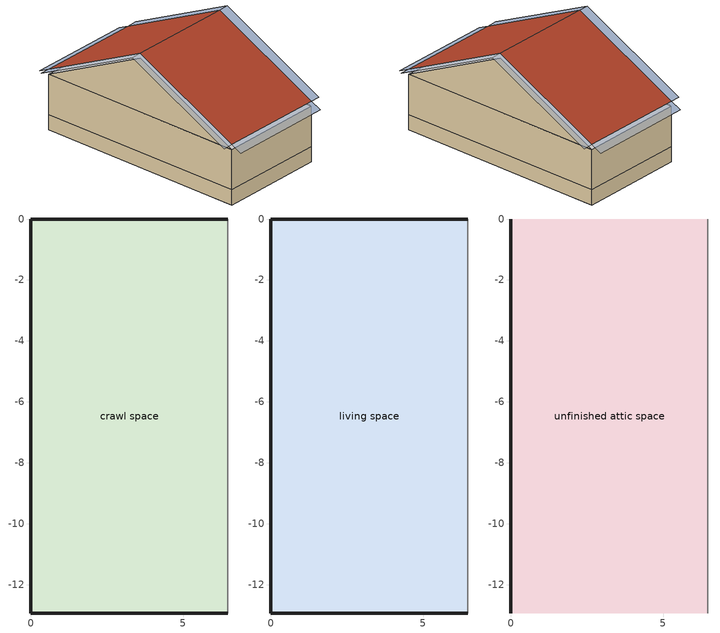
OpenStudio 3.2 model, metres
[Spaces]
crawl space
 floor foundation: 0,-12.93 0,0 6.47,0 6.47,-12.93 z-0.91
 wall foundation: 6.47,0 0,0 0,-12.93 6.47,-12.93 z-0.91:0
 wall adiabatic: 6.47,-12.93 6.47,0 z-0.91:0
living space
 floor to crawl space: 0,-12.93 0,0 6.47,0 6.47,-12.93 z0
 wall outside: 6.47,0 0,0 0,-12.93 6.47,-12.93 z0:2.44
 wall adiabatic: 6.47,-12.93 6.47,0 z0:2.44
unfinished attic space
 floor to living space: 0,-12.93 0,0 6.47,0 6.47,-12.93 z2.44
 wall outside: 0,-6.47,5.67 0,0,2.44 0,-12.93,2.44
 wall adiabatic: 6.47,-6.47,5.67 6.47,-12.93,2.44 6.47,0,2.44
 roof outside: 0,-6.47,5.98 6.47,-6.47,5.98 6.47,0,2.74 0,0,2.74; 6.47,-6.47,5.98 0,-6.47,5.98 0,-12.93,2.74 6.47,-12.93,2.74
shading: -0.61,0,2.74 -0.61,-6.47,5.98 0,-6.47,5.98 0,0,2.74; 7.08,-6.47,5.98 7.08,0,2.74 6.47,0,2.74 6.47,-6.47,5.98; 6.47,0.61,2.44 0,0.61,2.44 0,0,2.74 6.47,0,2.74; 7.08,-12.93,2.74 7.08,-6.47,5.98 6.47,-6.47,5.98 6.47,-12.93,2.74; -0.61,-6.47,5.98 -0.61,-12.93,2.74 0,-12.93,2.74 0,-6.47,5.98; 0,-13.54,2.44 6.47,-13.54,2.44 6.47,-12.93,2.74 0,-12.93,2.74
[Site]
Denver Intl Ap_CO_USA: Latitude {deg}=39.83; Longitude {deg}=-104.65; Time Zone {hr}=-7; Elevation {m}=1650
[ClimateZones]
Climate Zone Institution Name 1=Building America; Climate Zone Document Year 1=0; Climate Zone Value 1=Cold
[Site:WaterMainsTemperature]
Calculation Method=Correlation; Annual Average Outdoor Air Temperature {C}=10.8753; Maximum Difference In Monthly Average Outdoor Air Temperatures {deltaC}=23.1524
[Site:GroundTemperature:Deep]
10.8753, 10.8753, 10.8753, 10.8753, 10.8753, 10.8753, 10.8753, 10.8753, 10.8753, 10.8753, 10.8753, 10.8753
[Building]
Building 1: North Axis {deg}=0; Standards Number of Stories=1; Standards Number of Above Ground Stories=1; Standards Building Type=singlefamilyattached; Standards Number of Living Units=4
[ThermalZone] Use Ideal Air Loads=No
living zone; crawl zone; unfinished attic zone
[Sizing:Zone] Zone Cooling Design Supply Air Temperature Input Method=SupplyAirTemperature; Zone Cooling Design Supply Air Temperature {C}=14; Zone Cooling Design Supply Air Temperature Difference {deltaC}=11.11; Zone Heating Design Supply Air Temperature Input Method=SupplyAirTemperature; Zone Heating Design Supply Air Temperature {C}=40; Zone Heating Design Supply Air Temperature Difference {deltaC}=11.11; Zone Cooling Design Supply Air Humidity Ratio {kg-H2O/kg-air}=0.0085; Zone Heating Design Supply Air Humidity Ratio {kg-H2O/kg-air}=0.008; Cooling Design Air Flow Method=DesignDay; Heating Design Air Flow Method=DesignDay; Account for Dedicated Outdoor Air System=No; Dedicated Outdoor Air System Control Strategy=NeutralSupplyAir; Dedicated Outdoor Air Low Setpoint Temperature for Design {C}=autosize; Dedicated Outdoor Air High Setpoint Temperature for Design {C}=autosize
living zone; crawl zone; unfinished attic zone
[Space]
Name | Space Type | Thermal Zone | Building Unit
living space | Space Type 1 | living zone | unit 1
crawl space | Space Type 2 | crawl zone
unfinished attic space | Space Type 3 | unfinished attic zone
[SpaceType]
Name | Standards Space Type
Space Type 1 | living
Space Type 2 | crawlspace
Space Type 3 | unfinished attic
[BuildingUnit]
unit 1: Building Unit Type=Residential
[External:File]
8760.csv: File=8760.csv
[People:Definition]
res occupants|living space: Number of People Calculation Method=People; Number of People {people}=3.39; Fraction Radiant=0.319734; Sensible Heat Fraction=0.573; Carbon Dioxide Generation Rate {m3/s-W}=0; Enable ASHRAE 55 Comfort Warnings=No; Mean Radiant Temperature Calculation Type=ZoneAveraged
[People]
res occupants|living space: People Definition=res occupants|living space; Space or SpaceType=living space; Number of People Schedule=occupants; Activity Level Schedule=res occupants activity schedule; Multiplier=1
[Schedule:File]
occupants: External File=8760.csv; Column Number=1; Rows to Skip at Top=1; Number of Hours of Data=8760; Minutes per Item=60
[Schedule:Constant]
res occupants activity schedule: Value=112.539
